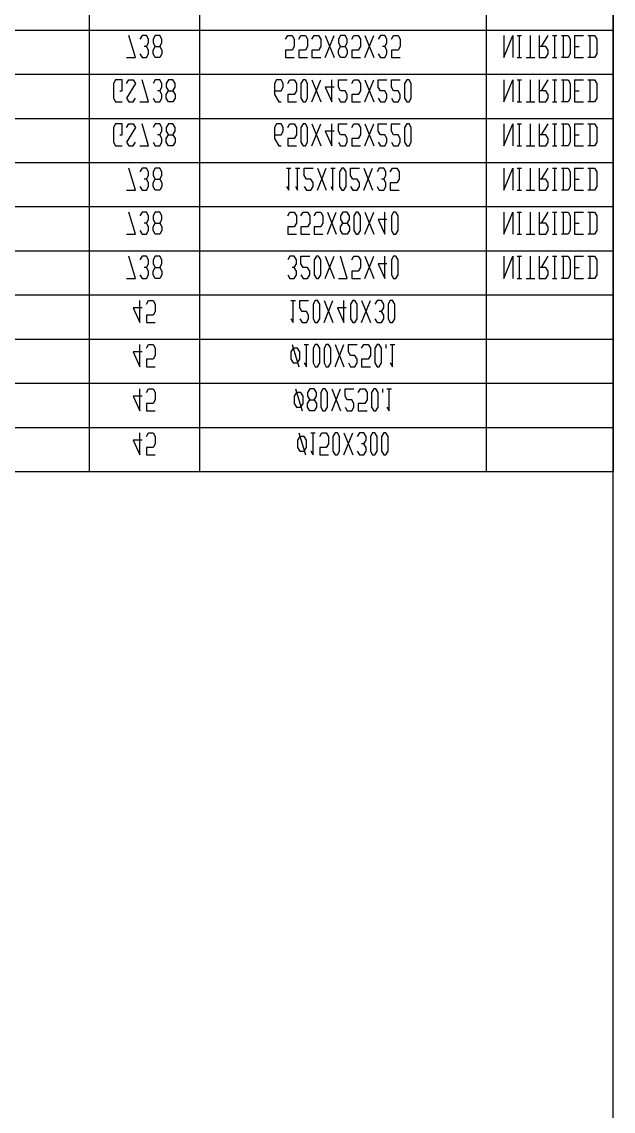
# Model space of a CAD drawing. Header units: millimetres. Extents: x -1 to 1014, y -756 to 757.
# Drawn here: x 927.6 to 1014, y 437.7 to 596.8 of the extents above; entities that cross this region are included whole.
import ezdxf

# ---------------------------------------------------------------- set-up
doc = ezdxf.new("R2010")
doc.units = ezdxf.units.MM

# ---------------------------------------------------------------- blocks, each defined once
blk = doc.blocks.new('blockName2')
for points in [[(10.0392, 11.2879), (1013.96, 11.2879), (1013.96, 756.712), (10.0392, 756.712), (10.0392, 11.2879)], [(937.42, 602.019), (937.42, 595.573)], [(953.534, 602.019), (953.534, 595.573)], [(995.43, 602.019), (995.43, 595.573)], [(1013.96, 602.019), (1013.96, 595.573)], [(852.822, 595.573), (1013.96, 595.573)], [(937.42, 595.573), (937.42, 589.127)], [(953.534, 595.573), (953.534, 589.127)], [(995.43, 595.573), (995.43, 589.127)], [(1013.96, 595.573), (1013.96, 589.127)], [(942.898, 591.545), (944.188, 591.545), (943.221, 594.767)], [(945.799, 593.156), (946.121, 593.693), (946.121, 594.23), (945.799, 594.767), (945.154, 594.767), (944.832, 594.23)], [(947.088, 594.767), (946.766, 594.23), (946.766, 593.693), (947.088, 593.156), (947.733, 593.156), (948.055, 592.619), (948.055, 592.082), (947.733, 591.545), (947.088, 591.545), (946.766, 592.082), (946.766, 592.619), (947.088, 593.156)], [(947.733, 593.156), (948.055, 593.693), (948.055, 594.23), (947.733, 594.767), (947.088, 594.767)], [(966.102, 594.23), (966.425, 594.767), (967.069, 594.767), (967.392, 594.23), (967.392, 593.156), (967.069, 592.619), (966.102, 592.619), (966.102, 591.545), (967.392, 591.545)], [(968.036, 594.23), (968.358, 594.767), (969.003, 594.767), (969.325, 594.23), (969.325, 593.156), (969.003, 592.619), (968.036, 592.619), (968.036, 591.545), (969.325, 591.545)], [(969.97, 594.23), (970.292, 594.767), (970.937, 594.767), (971.259, 594.23), (971.259, 593.156), (970.937, 592.619), (969.97, 592.619), (969.97, 591.545), (971.259, 591.545)], [(971.903, 594.767), (973.193, 591.545)], [(971.903, 591.545), (973.193, 594.767)], [(974.159, 594.767), (973.837, 594.23), (973.837, 593.693), (974.159, 593.156), (974.804, 593.156), (975.126, 592.619), (975.126, 592.082), (974.804, 591.545), (974.159, 591.545), (973.837, 592.082), (973.837, 592.619), (974.159, 593.156)], [(974.804, 593.156), (975.126, 593.693), (975.126, 594.23), (974.804, 594.767), (974.159, 594.767)], [(975.771, 594.23), (976.093, 594.767), (976.738, 594.767), (977.06, 594.23), (977.06, 593.156), (976.738, 592.619), (975.771, 592.619), (975.771, 591.545), (977.06, 591.545)], [(977.704, 594.767), (978.994, 591.545)], [(977.704, 591.545), (978.994, 594.767)], [(980.605, 593.156), (980.927, 593.693), (980.927, 594.23), (980.605, 594.767), (979.96, 594.767), (979.638, 594.23)], [(981.572, 594.23), (981.894, 594.767), (982.539, 594.767), (982.861, 594.23), (982.861, 593.156), (982.539, 592.619), (981.572, 592.619), (981.572, 591.545), (982.861, 591.545)], [(998.011, 594.767), (998.011, 591.545), (999.3, 594.767), (999.3, 591.545)], [(999.944, 594.767), (1000.59, 594.767)], [(1000.27, 591.545), (1000.27, 594.767)], [(1001.88, 591.545), (1001.88, 594.767)], [(1003.17, 594.767), (1003.17, 591.545), (1004.13, 591.545), (1004.46, 592.082), (1004.46, 592.619), (1004.13, 593.156), (1003.17, 593.156)], [(1003.49, 593.156), (1004.46, 594.767)], [(1005.1, 594.767), (1005.75, 594.767)], [(1005.42, 591.545), (1005.42, 594.767)], [(1006.39, 594.767), (1007.36, 594.767), (1007.68, 594.23), (1007.68, 592.082), (1007.36, 591.545), (1006.39, 591.545)], [(1006.71, 591.545), (1006.71, 594.767)], [(1008.32, 594.767), (1008.32, 591.545), (1009.61, 591.545)], [(1008.32, 594.767), (1009.61, 594.767)], [(1010.26, 594.767), (1011.22, 594.767), (1011.55, 594.23), (1011.55, 592.082), (1011.22, 591.545), (1010.26, 591.545)], [(1010.58, 591.545), (1010.58, 594.767)], [(944.832, 592.082), (945.154, 591.545), (945.799, 591.545), (946.121, 592.082), (946.121, 592.619), (945.799, 593.156), (945.477, 593.156)], [(979.638, 592.082), (979.96, 591.545), (980.605, 591.545), (980.927, 592.082), (980.927, 592.619), (980.605, 593.156), (980.283, 593.156)], [(1008.32, 593.156), (1008.97, 593.156)], [(999.944, 591.545), (1000.59, 591.545)], [(1001.23, 591.545), (1002.52, 591.545)], [(1005.1, 591.545), (1005.75, 591.545)], [(852.822, 589.127), (1013.96, 589.127)], [(937.42, 589.127), (937.42, 582.682)], [(953.534, 589.127), (953.534, 582.682)], [(995.43, 589.127), (995.43, 582.682)], [(1013.96, 589.127), (1013.96, 582.682)], [(941.932, 586.71), (942.254, 586.71), (942.254, 588.322), (941.287, 588.322), (940.965, 587.785), (940.965, 585.636), (941.287, 585.099), (942.254, 585.099)], [(942.898, 587.785), (943.221, 588.322), (943.865, 588.322), (944.188, 587.785), (942.898, 585.636), (943.221, 585.099), (943.865, 585.099), (944.188, 585.636)], [(944.832, 585.099), (946.121, 585.099), (945.154, 588.322)], [(947.733, 586.71), (948.055, 587.248), (948.055, 587.785), (947.733, 588.322), (947.088, 588.322), (946.766, 587.785)], [(949.022, 588.322), (948.699, 587.785), (948.699, 587.248), (949.022, 586.71), (949.666, 586.71), (949.989, 586.173), (949.989, 585.636), (949.666, 585.099), (949.022, 585.099), (948.699, 585.636), (948.699, 586.173), (949.022, 586.71)], [(949.666, 586.71), (949.989, 587.248), (949.989, 587.785), (949.666, 588.322), (949.022, 588.322)], [(964.491, 586.71), (965.458, 586.71), (965.78, 587.248), (965.78, 587.785), (965.458, 588.322), (964.813, 588.322), (964.491, 587.785), (964.491, 586.173), (965.136, 585.099), (965.458, 585.099)], [(966.425, 587.785), (966.747, 588.322), (967.392, 588.322), (967.714, 587.785), (967.714, 586.71), (967.392, 586.173), (966.425, 586.173), (966.425, 585.099), (967.714, 585.099)], [(968.681, 588.322), (968.358, 587.785), (968.358, 585.636), (968.681, 585.099), (969.003, 585.099), (969.325, 585.636), (969.325, 587.785), (969.003, 588.322), (968.681, 588.322)], [(969.97, 588.322), (971.259, 585.099)], [(969.97, 585.099), (971.259, 588.322)], [(973.193, 587.248), (971.903, 587.248), (972.87, 585.099), (972.87, 588.322)], [(973.837, 585.636), (974.159, 585.099), (974.804, 585.099), (975.126, 585.636), (975.126, 586.173), (974.804, 586.71), (974.159, 586.71), (973.837, 587.248), (973.837, 588.322), (975.126, 588.322)], [(975.771, 587.785), (976.093, 588.322), (976.738, 588.322), (977.06, 587.785), (977.06, 586.71), (976.738, 586.173), (975.771, 586.173), (975.771, 585.099), (977.06, 585.099)], [(977.704, 588.322), (978.994, 585.099)], [(977.704, 585.099), (978.994, 588.322)], [(979.638, 585.636), (979.96, 585.099), (980.605, 585.099), (980.927, 585.636), (980.927, 586.173), (980.605, 586.71), (979.96, 586.71), (979.638, 587.248), (979.638, 588.322), (980.927, 588.322)], [(981.572, 585.636), (981.894, 585.099), (982.539, 585.099), (982.861, 585.636), (982.861, 586.173), (982.539, 586.71), (981.894, 586.71), (981.572, 587.248), (981.572, 588.322), (982.861, 588.322)], [(983.828, 588.322), (983.505, 587.785), (983.505, 585.636), (983.828, 585.099), (984.15, 585.099), (984.472, 585.636), (984.472, 587.785), (984.15, 588.322), (983.828, 588.322)], [(998.011, 588.322), (998.011, 585.099), (999.3, 588.322), (999.3, 585.099)], [(999.944, 588.322), (1000.59, 588.322)], [(1000.27, 585.099), (1000.27, 588.322)], [(1001.88, 585.099), (1001.88, 588.322)], [(1003.17, 588.322), (1003.17, 585.099), (1004.13, 585.099), (1004.46, 585.636), (1004.46, 586.173), (1004.13, 586.71), (1003.17, 586.71)], [(1003.49, 586.71), (1004.46, 588.322)], [(1005.1, 588.322), (1005.75, 588.322)], [(1005.42, 585.099), (1005.42, 588.322)], [(1006.39, 588.322), (1007.36, 588.322), (1007.68, 587.785), (1007.68, 585.636), (1007.36, 585.099), (1006.39, 585.099)], [(1006.71, 585.099), (1006.71, 588.322)], [(1008.32, 588.322), (1008.32, 585.099), (1009.61, 585.099)], [(1008.32, 588.322), (1009.61, 588.322)], [(1010.26, 588.322), (1011.22, 588.322), (1011.55, 587.785), (1011.55, 585.636), (1011.22, 585.099), (1010.26, 585.099)], [(1010.58, 585.099), (1010.58, 588.322)], [(946.766, 585.636), (947.088, 585.099), (947.733, 585.099), (948.055, 585.636), (948.055, 586.173), (947.733, 586.71), (947.41, 586.71)], [(1008.32, 586.71), (1008.97, 586.71)], [(999.944, 585.099), (1000.59, 585.099)], [(1001.23, 585.099), (1002.52, 585.099)], [(1005.1, 585.099), (1005.75, 585.099)], [(852.822, 582.682), (1013.96, 582.682)], [(937.42, 582.682), (937.42, 576.236)], [(953.534, 582.682), (953.534, 576.236)], [(995.43, 582.682), (995.43, 576.236)], [(1013.96, 582.682), (1013.96, 576.236)], [(941.932, 580.265), (942.254, 580.265), (942.254, 581.876), (941.287, 581.876), (940.965, 581.339), (940.965, 579.191), (941.287, 578.653), (942.254, 578.653)], [(942.898, 581.339), (943.221, 581.876), (943.865, 581.876), (944.188, 581.339), (942.898, 579.191), (943.221, 578.653), (943.865, 578.653), (944.188, 579.191)], [(944.832, 578.653), (946.121, 578.653), (945.154, 581.876)], [(947.733, 580.265), (948.055, 580.802), (948.055, 581.339), (947.733, 581.876), (947.088, 581.876), (946.766, 581.339)], [(949.022, 581.876), (948.699, 581.339), (948.699, 580.802), (949.022, 580.265), (949.666, 580.265), (949.989, 579.728), (949.989, 579.191), (949.666, 578.653), (949.022, 578.653), (948.699, 579.191), (948.699, 579.728), (949.022, 580.265)], [(949.666, 580.265), (949.989, 580.802), (949.989, 581.339), (949.666, 581.876), (949.022, 581.876)], [(964.491, 580.265), (965.458, 580.265), (965.78, 580.802), (965.78, 581.339), (965.458, 581.876), (964.813, 581.876), (964.491, 581.339), (964.491, 579.728), (965.136, 578.653), (965.458, 578.653)], [(966.425, 581.339), (966.747, 581.876), (967.392, 581.876), (967.714, 581.339), (967.714, 580.265), (967.392, 579.728), (966.425, 579.728), (966.425, 578.653), (967.714, 578.653)], [(968.681, 581.876), (968.358, 581.339), (968.358, 579.191), (968.681, 578.653), (969.003, 578.653), (969.325, 579.191), (969.325, 581.339), (969.003, 581.876), (968.681, 581.876)], [(969.97, 581.876), (971.259, 578.653)], [(969.97, 578.653), (971.259, 581.876)], [(973.193, 580.802), (971.903, 580.802), (972.87, 578.653), (972.87, 581.876)], [(973.837, 579.191), (974.159, 578.653), (974.804, 578.653), (975.126, 579.191), (975.126, 579.728), (974.804, 580.265), (974.159, 580.265), (973.837, 580.802), (973.837, 581.876), (975.126, 581.876)], [(975.771, 581.339), (976.093, 581.876), (976.738, 581.876), (977.06, 581.339), (977.06, 580.265), (976.738, 579.728), (975.771, 579.728), (975.771, 578.653), (977.06, 578.653)], [(977.704, 581.876), (978.994, 578.653)], [(977.704, 578.653), (978.994, 581.876)], [(979.638, 579.191), (979.96, 578.653), (980.605, 578.653), (980.927, 579.191), (980.927, 579.728), (980.605, 580.265), (979.96, 580.265), (979.638, 580.802), (979.638, 581.876), (980.927, 581.876)], [(981.572, 579.191), (981.894, 578.653), (982.539, 578.653), (982.861, 579.191), (982.861, 579.728), (982.539, 580.265), (981.894, 580.265), (981.572, 580.802), (981.572, 581.876), (982.861, 581.876)], [(983.828, 581.876), (983.505, 581.339), (983.505, 579.191), (983.828, 578.653), (984.15, 578.653), (984.472, 579.191), (984.472, 581.339), (984.15, 581.876), (983.828, 581.876)], [(998.011, 581.876), (998.011, 578.653), (999.3, 581.876), (999.3, 578.653)], [(999.944, 581.876), (1000.59, 581.876)], [(1000.27, 578.653), (1000.27, 581.876)], [(1001.88, 578.653), (1001.88, 581.876)], [(1003.17, 581.876), (1003.17, 578.653), (1004.13, 578.653), (1004.46, 579.191), (1004.46, 579.728), (1004.13, 580.265), (1003.17, 580.265)], [(1003.49, 580.265), (1004.46, 581.876)], [(1005.1, 581.876), (1005.75, 581.876)], [(1005.42, 578.653), (1005.42, 581.876)], [(1006.39, 581.876), (1007.36, 581.876), (1007.68, 581.339), (1007.68, 579.191), (1007.36, 578.653), (1006.39, 578.653)], [(1006.71, 578.653), (1006.71, 581.876)], [(1008.32, 581.876), (1008.32, 578.653), (1009.61, 578.653)], [(1008.32, 581.876), (1009.61, 581.876)], [(1010.26, 581.876), (1011.22, 581.876), (1011.55, 581.339), (1011.55, 579.191), (1011.22, 578.653), (1010.26, 578.653)], [(1010.58, 578.653), (1010.58, 581.876)], [(946.766, 579.191), (947.088, 578.653), (947.733, 578.653), (948.055, 579.191), (948.055, 579.728), (947.733, 580.265), (947.41, 580.265)], [(1008.32, 580.265), (1008.97, 580.265)], [(999.944, 578.653), (1000.59, 578.653)], [(1001.23, 578.653), (1002.52, 578.653)], [(1005.1, 578.653), (1005.75, 578.653)], [(852.822, 576.236), (1013.96, 576.236)], [(937.42, 576.236), (937.42, 569.791)], [(953.534, 576.236), (953.534, 569.791)], [(995.43, 576.236), (995.43, 569.791)], [(1013.96, 576.236), (1013.96, 569.791)], [(942.898, 572.208), (944.188, 572.208), (943.221, 575.431)], [(945.799, 573.819), (946.121, 574.356), (946.121, 574.894), (945.799, 575.431), (945.154, 575.431), (944.832, 574.894)], [(947.088, 575.431), (946.766, 574.894), (946.766, 574.356), (947.088, 573.819), (947.733, 573.819), (948.055, 573.282), (948.055, 572.745), (947.733, 572.208), (947.088, 572.208), (946.766, 572.745), (946.766, 573.282), (947.088, 573.819)], [(947.733, 573.819), (948.055, 574.356), (948.055, 574.894), (947.733, 575.431), (947.088, 575.431)], [(966.264, 572.745), (966.586, 572.208), (966.586, 575.431)], [(966.264, 575.431), (966.908, 575.431)], [(967.553, 572.745), (967.875, 572.208), (967.875, 575.431)], [(967.553, 575.431), (968.197, 575.431)], [(968.842, 572.745), (969.164, 572.208), (969.809, 572.208), (970.131, 572.745), (970.131, 573.282), (969.809, 573.819), (969.164, 573.819), (968.842, 574.356), (968.842, 575.431), (970.131, 575.431)], [(970.776, 575.431), (972.065, 572.208)], [(970.776, 572.208), (972.065, 575.431)], [(972.709, 572.745), (973.031, 572.208), (973.031, 575.431)], [(972.709, 575.431), (973.354, 575.431)], [(974.321, 575.431), (973.998, 574.894), (973.998, 572.745), (974.321, 572.208), (974.643, 572.208), (974.965, 572.745), (974.965, 574.894), (974.643, 575.431), (974.321, 575.431)], [(975.61, 572.745), (975.932, 572.208), (976.577, 572.208), (976.899, 572.745), (976.899, 573.282), (976.577, 573.819), (975.932, 573.819), (975.61, 574.356), (975.61, 575.431), (976.899, 575.431)], [(977.543, 575.431), (978.832, 572.208)], [(977.543, 572.208), (978.832, 575.431)], [(980.444, 573.819), (980.766, 574.356), (980.766, 574.894), (980.444, 575.431), (979.799, 575.431), (979.477, 574.894)], [(981.411, 574.894), (981.733, 575.431), (982.378, 575.431), (982.7, 574.894), (982.7, 573.819), (982.378, 573.282), (981.411, 573.282), (981.411, 572.208), (982.7, 572.208)], [(998.011, 575.431), (998.011, 572.208), (999.3, 575.431), (999.3, 572.208)], [(999.944, 575.431), (1000.59, 575.431)], [(1000.27, 572.208), (1000.27, 575.431)], [(1001.88, 572.208), (1001.88, 575.431)], [(1003.17, 575.431), (1003.17, 572.208), (1004.13, 572.208), (1004.46, 572.745), (1004.46, 573.282), (1004.13, 573.819), (1003.17, 573.819)], [(1003.49, 573.819), (1004.46, 575.431)], [(1005.1, 575.431), (1005.75, 575.431)], [(1005.42, 572.208), (1005.42, 575.431)], [(1006.39, 575.431), (1007.36, 575.431), (1007.68, 574.894), (1007.68, 572.745), (1007.36, 572.208), (1006.39, 572.208)], [(1006.71, 572.208), (1006.71, 575.431)], [(1008.32, 575.431), (1008.32, 572.208), (1009.61, 572.208)], [(1008.32, 575.431), (1009.61, 575.431)], [(1010.26, 575.431), (1011.22, 575.431), (1011.55, 574.894), (1011.55, 572.745), (1011.22, 572.208), (1010.26, 572.208)], [(1010.58, 572.208), (1010.58, 575.431)], [(944.832, 572.745), (945.154, 572.208), (945.799, 572.208), (946.121, 572.745), (946.121, 573.282), (945.799, 573.819), (945.477, 573.819)], [(979.477, 572.745), (979.799, 572.208), (980.444, 572.208), (980.766, 572.745), (980.766, 573.282), (980.444, 573.819), (980.122, 573.819)], [(1008.32, 573.819), (1008.97, 573.819)], [(999.944, 572.208), (1000.59, 572.208)], [(1001.23, 572.208), (1002.52, 572.208)], [(1005.1, 572.208), (1005.75, 572.208)], [(852.822, 569.791), (1013.96, 569.791)], [(937.42, 569.791), (937.42, 563.345)], [(953.534, 569.791), (953.534, 563.345)], [(995.43, 569.791), (995.43, 563.345)], [(1013.96, 569.791), (1013.96, 563.345)], [(942.898, 565.762), (944.188, 565.762), (943.221, 568.985)], [(945.799, 567.374), (946.121, 567.911), (946.121, 568.448), (945.799, 568.985), (945.154, 568.985), (944.832, 568.448)], [(947.088, 568.985), (946.766, 568.448), (946.766, 567.911), (947.088, 567.374), (947.733, 567.374), (948.055, 566.837), (948.055, 566.299), (947.733, 565.762), (947.088, 565.762), (946.766, 566.299), (946.766, 566.837), (947.088, 567.374)], [(947.733, 567.374), (948.055, 567.911), (948.055, 568.448), (947.733, 568.985), (947.088, 568.985)], [(966.425, 568.448), (966.747, 568.985), (967.392, 568.985), (967.714, 568.448), (967.714, 567.374), (967.392, 566.837), (966.425, 566.837), (966.425, 565.762), (967.714, 565.762)], [(968.358, 568.448), (968.681, 568.985), (969.325, 568.985), (969.648, 568.448), (969.648, 567.374), (969.325, 566.837), (968.358, 566.837), (968.358, 565.762), (969.648, 565.762)], [(970.292, 568.448), (970.614, 568.985), (971.259, 568.985), (971.581, 568.448), (971.581, 567.374), (971.259, 566.837), (970.292, 566.837), (970.292, 565.762), (971.581, 565.762)], [(972.226, 568.985), (973.515, 565.762)], [(972.226, 565.762), (973.515, 568.985)], [(974.482, 568.985), (974.159, 568.448), (974.159, 567.911), (974.482, 567.374), (975.126, 567.374), (975.449, 566.837), (975.449, 566.299), (975.126, 565.762), (974.482, 565.762), (974.159, 566.299), (974.159, 566.837), (974.482, 567.374)], [(975.126, 567.374), (975.449, 567.911), (975.449, 568.448), (975.126, 568.985), (974.482, 568.985)], [(976.415, 568.985), (976.093, 568.448), (976.093, 566.299), (976.415, 565.762), (976.738, 565.762), (977.06, 566.299), (977.06, 568.448), (976.738, 568.985), (976.415, 568.985)], [(977.704, 568.985), (978.994, 565.762)], [(977.704, 565.762), (978.994, 568.985)], [(980.927, 567.911), (979.638, 567.911), (980.605, 565.762), (980.605, 568.985)], [(981.894, 568.985), (981.572, 568.448), (981.572, 566.299), (981.894, 565.762), (982.216, 565.762), (982.539, 566.299), (982.539, 568.448), (982.216, 568.985), (981.894, 568.985)], [(998.011, 568.985), (998.011, 565.762), (999.3, 568.985), (999.3, 565.762)], [(999.944, 568.985), (1000.59, 568.985)], [(1000.27, 565.762), (1000.27, 568.985)], [(1001.88, 565.762), (1001.88, 568.985)], [(1003.17, 568.985), (1003.17, 565.762), (1004.13, 565.762), (1004.46, 566.299), (1004.46, 566.837), (1004.13, 567.374), (1003.17, 567.374)], [(1003.49, 567.374), (1004.46, 568.985)], [(1005.1, 568.985), (1005.75, 568.985)], [(1005.42, 565.762), (1005.42, 568.985)], [(1006.39, 568.985), (1007.36, 568.985), (1007.68, 568.448), (1007.68, 566.299), (1007.36, 565.762), (1006.39, 565.762)], [(1006.71, 565.762), (1006.71, 568.985)], [(1008.32, 568.985), (1008.32, 565.762), (1009.61, 565.762)], [(1008.32, 568.985), (1009.61, 568.985)], [(1010.26, 568.985), (1011.22, 568.985), (1011.55, 568.448), (1011.55, 566.299), (1011.22, 565.762), (1010.26, 565.762)], [(1010.58, 565.762), (1010.58, 568.985)], [(944.832, 566.299), (945.154, 565.762), (945.799, 565.762), (946.121, 566.299), (946.121, 566.837), (945.799, 567.374), (945.477, 567.374)], [(1008.32, 567.374), (1008.97, 567.374)], [(999.944, 565.762), (1000.59, 565.762)], [(1001.23, 565.762), (1002.52, 565.762)], [(1005.1, 565.762), (1005.75, 565.762)], [(852.822, 563.345), (1013.96, 563.345)], [(937.42, 563.345), (937.42, 556.9)], [(953.534, 563.345), (953.534, 556.9)], [(995.43, 563.345), (995.43, 556.9)], [(1013.96, 563.345), (1013.96, 556.9)], [(942.898, 559.317), (944.188, 559.317), (943.221, 562.54)], [(945.799, 560.928), (946.121, 561.465), (946.121, 562.002), (945.799, 562.54), (945.154, 562.54), (944.832, 562.002)], [(947.088, 562.54), (946.766, 562.002), (946.766, 561.465), (947.088, 560.928), (947.733, 560.928), (948.055, 560.391), (948.055, 559.854), (947.733, 559.317), (947.088, 559.317), (946.766, 559.854), (946.766, 560.391), (947.088, 560.928)], [(947.733, 560.928), (948.055, 561.465), (948.055, 562.002), (947.733, 562.54), (947.088, 562.54)], [(967.392, 560.928), (967.714, 561.465), (967.714, 562.002), (967.392, 562.54), (966.747, 562.54), (966.425, 562.002)], [(968.358, 559.854), (968.681, 559.317), (969.325, 559.317), (969.648, 559.854), (969.648, 560.391), (969.325, 560.928), (968.681, 560.928), (968.358, 561.465), (968.358, 562.54), (969.648, 562.54)], [(970.614, 562.54), (970.292, 562.002), (970.292, 559.854), (970.614, 559.317), (970.937, 559.317), (971.259, 559.854), (971.259, 562.002), (970.937, 562.54), (970.614, 562.54)], [(971.903, 562.54), (973.193, 559.317)], [(971.903, 559.317), (973.193, 562.54)], [(973.837, 559.317), (975.126, 559.317), (974.159, 562.54)], [(975.771, 562.002), (976.093, 562.54), (976.738, 562.54), (977.06, 562.002), (977.06, 560.928), (976.738, 560.391), (975.771, 560.391), (975.771, 559.317), (977.06, 559.317)], [(977.704, 562.54), (978.994, 559.317)], [(977.704, 559.317), (978.994, 562.54)], [(980.927, 561.465), (979.638, 561.465), (980.605, 559.317), (980.605, 562.54)], [(981.894, 562.54), (981.572, 562.002), (981.572, 559.854), (981.894, 559.317), (982.216, 559.317), (982.539, 559.854), (982.539, 562.002), (982.216, 562.54), (981.894, 562.54)], [(998.011, 562.54), (998.011, 559.317), (999.3, 562.54), (999.3, 559.317)], [(999.944, 562.54), (1000.59, 562.54)], [(1000.27, 559.317), (1000.27, 562.54)], [(1001.88, 559.317), (1001.88, 562.54)], [(1003.17, 562.54), (1003.17, 559.317), (1004.13, 559.317), (1004.46, 559.854), (1004.46, 560.391), (1004.13, 560.928), (1003.17, 560.928)], [(1003.49, 560.928), (1004.46, 562.54)], [(1005.1, 562.54), (1005.75, 562.54)], [(1005.42, 559.317), (1005.42, 562.54)], [(1006.39, 562.54), (1007.36, 562.54), (1007.68, 562.002), (1007.68, 559.854), (1007.36, 559.317), (1006.39, 559.317)], [(1006.71, 559.317), (1006.71, 562.54)], [(1008.32, 562.54), (1008.32, 559.317), (1009.61, 559.317)], [(1008.32, 562.54), (1009.61, 562.54)], [(1010.26, 562.54), (1011.22, 562.54), (1011.55, 562.002), (1011.55, 559.854), (1011.22, 559.317), (1010.26, 559.317)], [(1010.58, 559.317), (1010.58, 562.54)], [(944.832, 559.854), (945.154, 559.317), (945.799, 559.317), (946.121, 559.854), (946.121, 560.391), (945.799, 560.928), (945.477, 560.928)], [(966.425, 559.854), (966.747, 559.317), (967.392, 559.317), (967.714, 559.854), (967.714, 560.391), (967.392, 560.928), (967.069, 560.928)], [(1008.32, 560.928), (1008.97, 560.928)], [(999.944, 559.317), (1000.59, 559.317)], [(1001.23, 559.317), (1002.52, 559.317)], [(1005.1, 559.317), (1005.75, 559.317)], [(852.822, 556.9), (1013.96, 556.9)], [(937.42, 556.9), (937.42, 550.454)], [(953.534, 556.9), (953.534, 550.454)], [(995.43, 556.9), (995.43, 550.454)], [(1013.96, 556.9), (1013.96, 550.454)], [(945.154, 555.02), (943.865, 555.02), (944.832, 552.871), (944.832, 556.094)], [(945.799, 555.557), (946.121, 556.094), (946.766, 556.094), (947.088, 555.557), (947.088, 554.483), (946.766, 553.945), (945.799, 553.945), (945.799, 552.871), (947.088, 552.871)], [(966.908, 553.408), (967.23, 552.871), (967.23, 556.094)], [(966.908, 556.094), (967.553, 556.094)], [(968.197, 553.408), (968.52, 552.871), (969.164, 552.871), (969.486, 553.408), (969.486, 553.945), (969.164, 554.483), (968.52, 554.483), (968.197, 555.02), (968.197, 556.094), (969.486, 556.094)], [(970.453, 556.094), (970.131, 555.557), (970.131, 553.408), (970.453, 552.871), (970.776, 552.871), (971.098, 553.408), (971.098, 555.557), (970.776, 556.094), (970.453, 556.094)], [(971.742, 556.094), (973.031, 552.871)], [(971.742, 552.871), (973.031, 556.094)], [(974.965, 555.02), (973.676, 555.02), (974.643, 552.871), (974.643, 556.094)], [(975.932, 556.094), (975.61, 555.557), (975.61, 553.408), (975.932, 552.871), (976.254, 552.871), (976.577, 553.408), (976.577, 555.557), (976.254, 556.094), (975.932, 556.094)], [(977.221, 556.094), (978.51, 552.871)], [(977.221, 552.871), (978.51, 556.094)], [(980.122, 554.483), (980.444, 555.02), (980.444, 555.557), (980.122, 556.094), (979.477, 556.094), (979.155, 555.557)], [(981.411, 556.094), (981.088, 555.557), (981.088, 553.408), (981.411, 552.871), (981.733, 552.871), (982.055, 553.408), (982.055, 555.557), (981.733, 556.094), (981.411, 556.094)], [(979.155, 553.408), (979.477, 552.871), (980.122, 552.871), (980.444, 553.408), (980.444, 553.945), (980.122, 554.483), (979.799, 554.483)], [(852.822, 550.454), (1013.96, 550.454)], [(937.42, 550.454), (937.42, 544.009)], [(953.534, 550.454), (953.534, 544.009)], [(995.43, 550.454), (995.43, 544.009)], [(1013.96, 550.454), (1013.96, 544.009)], [(945.154, 548.574), (943.865, 548.574), (944.832, 546.426), (944.832, 549.648)], [(945.799, 549.111), (946.121, 549.648), (946.766, 549.648), (947.088, 549.111), (947.088, 548.037), (946.766, 547.5), (945.799, 547.5), (945.799, 546.426), (947.088, 546.426)], [(967.23, 549.111), (966.908, 548.574), (966.908, 547.5), (967.23, 546.963), (967.875, 546.963), (968.197, 547.5), (968.197, 548.574), (967.875, 549.111), (967.23, 549.111)], [(967.069, 549.648), (968.036, 546.426)], [(968.842, 546.963), (969.164, 546.426), (969.164, 549.648)], [(968.842, 549.648), (969.486, 549.648)], [(970.453, 549.648), (970.131, 549.111), (970.131, 546.963), (970.453, 546.426), (970.776, 546.426), (971.098, 546.963), (971.098, 549.111), (970.776, 549.648), (970.453, 549.648)], [(972.065, 549.648), (971.742, 549.111), (971.742, 546.963), (972.065, 546.426), (972.387, 546.426), (972.709, 546.963), (972.709, 549.111), (972.387, 549.648), (972.065, 549.648)], [(973.354, 549.648), (974.643, 546.426)], [(973.354, 546.426), (974.643, 549.648)], [(975.287, 546.963), (975.61, 546.426), (976.254, 546.426), (976.577, 546.963), (976.577, 547.5), (976.254, 548.037), (975.61, 548.037), (975.287, 548.574), (975.287, 549.648), (976.577, 549.648)], [(977.221, 549.111), (977.543, 549.648), (978.188, 549.648), (978.51, 549.111), (978.51, 548.037), (978.188, 547.5), (977.221, 547.5), (977.221, 546.426), (978.51, 546.426)], [(979.477, 549.648), (979.155, 549.111), (979.155, 546.963), (979.477, 546.426), (979.799, 546.426), (980.122, 546.963), (980.122, 549.111), (979.799, 549.648), (979.477, 549.648)], [(980.766, 549.648), (980.766, 549.111)], [(981.411, 546.963), (981.733, 546.426), (981.733, 549.648)], [(981.411, 549.648), (982.055, 549.648)], [(852.822, 544.009), (1013.96, 544.009)], [(937.42, 544.009), (937.42, 537.563)], [(953.534, 544.009), (953.534, 537.563)], [(995.43, 544.009), (995.43, 537.563)], [(1013.96, 544.009), (1013.96, 537.563)], [(945.154, 542.129), (943.865, 542.129), (944.832, 539.98), (944.832, 543.203)], [(945.799, 542.666), (946.121, 543.203), (946.766, 543.203), (947.088, 542.666), (947.088, 541.591), (946.766, 541.054), (945.799, 541.054), (945.799, 539.98), (947.088, 539.98)], [(967.714, 542.666), (967.392, 542.129), (967.392, 541.054), (967.714, 540.517), (968.358, 540.517), (968.681, 541.054), (968.681, 542.129), (968.358, 542.666), (967.714, 542.666)], [(967.553, 543.203), (968.52, 539.98)], [(969.648, 543.203), (969.325, 542.666), (969.325, 542.129), (969.648, 541.591), (970.292, 541.591), (970.614, 541.054), (970.614, 540.517), (970.292, 539.98), (969.648, 539.98), (969.325, 540.517), (969.325, 541.054), (969.648, 541.591)], [(970.292, 541.591), (970.614, 542.129), (970.614, 542.666), (970.292, 543.203), (969.648, 543.203)], [(971.581, 543.203), (971.259, 542.666), (971.259, 540.517), (971.581, 539.98), (971.903, 539.98), (972.226, 540.517), (972.226, 542.666), (971.903, 543.203), (971.581, 543.203)], [(972.87, 543.203), (974.159, 539.98)], [(972.87, 539.98), (974.159, 543.203)], [(974.804, 540.517), (975.126, 539.98), (975.771, 539.98), (976.093, 540.517), (976.093, 541.054), (975.771, 541.591), (975.126, 541.591), (974.804, 542.129), (974.804, 543.203), (976.093, 543.203)], [(976.738, 542.666), (977.06, 543.203), (977.704, 543.203), (978.027, 542.666), (978.027, 541.591), (977.704, 541.054), (976.738, 541.054), (976.738, 539.98), (978.027, 539.98)], [(978.994, 543.203), (978.671, 542.666), (978.671, 540.517), (978.994, 539.98), (979.316, 539.98), (979.638, 540.517), (979.638, 542.666), (979.316, 543.203), (978.994, 543.203)], [(980.283, 543.203), (980.283, 542.666)], [(980.927, 540.517), (981.25, 539.98), (981.25, 543.203)], [(980.927, 543.203), (981.572, 543.203)], [(852.822, 537.563), (1013.96, 537.563)], [(937.42, 537.563), (937.42, 531.117)], [(945.154, 535.683), (943.865, 535.683), (944.832, 533.535), (944.832, 536.757)], [(945.799, 536.22), (946.121, 536.757), (946.766, 536.757), (947.088, 536.22), (947.088, 535.146), (946.766, 534.609), (945.799, 534.609), (945.799, 533.535), (947.088, 533.535)], [(953.534, 537.563), (953.534, 531.117)], [(968.197, 536.22), (967.875, 535.683), (967.875, 534.609), (968.197, 534.072), (968.842, 534.072), (969.164, 534.609), (969.164, 535.683), (968.842, 536.22), (968.197, 536.22)], [(968.036, 536.757), (969.003, 533.535)], [(969.809, 534.072), (970.131, 533.535), (970.131, 536.757)], [(969.809, 536.757), (970.453, 536.757)], [(971.098, 536.22), (971.42, 536.757), (972.065, 536.757), (972.387, 536.22), (972.387, 535.146), (972.065, 534.609), (971.098, 534.609), (971.098, 533.535), (972.387, 533.535)], [(973.354, 536.757), (973.031, 536.22), (973.031, 534.072), (973.354, 533.535), (973.676, 533.535), (973.998, 534.072), (973.998, 536.22), (973.676, 536.757), (973.354, 536.757)], [(974.643, 536.757), (975.932, 533.535)], [(974.643, 533.535), (975.932, 536.757)], [(977.543, 535.146), (977.866, 535.683), (977.866, 536.22), (977.543, 536.757), (976.899, 536.757), (976.577, 536.22)], [(978.832, 536.757), (978.51, 536.22), (978.51, 534.072), (978.832, 533.535), (979.155, 533.535), (979.477, 534.072), (979.477, 536.22), (979.155, 536.757), (978.832, 536.757)], [(980.444, 536.757), (980.122, 536.22), (980.122, 534.072), (980.444, 533.535), (980.766, 533.535), (981.088, 534.072), (981.088, 536.22), (980.766, 536.757), (980.444, 536.757)], [(995.43, 537.563), (995.43, 531.117)], [(1013.96, 537.563), (1013.96, 531.117)], [(976.577, 534.072), (976.899, 533.535), (977.543, 533.535), (977.866, 534.072), (977.866, 534.609), (977.543, 535.146), (977.221, 535.146)], [(852.822, 531.117), (1013.96, 531.117)]]:
    blk.add_lwpolyline(points)

msp = doc.modelspace()

# ---------------------------------------------------------------- block references
msp.add_blockref('blockName2', (0, 0))

doc.saveas('drawing.dxf')
